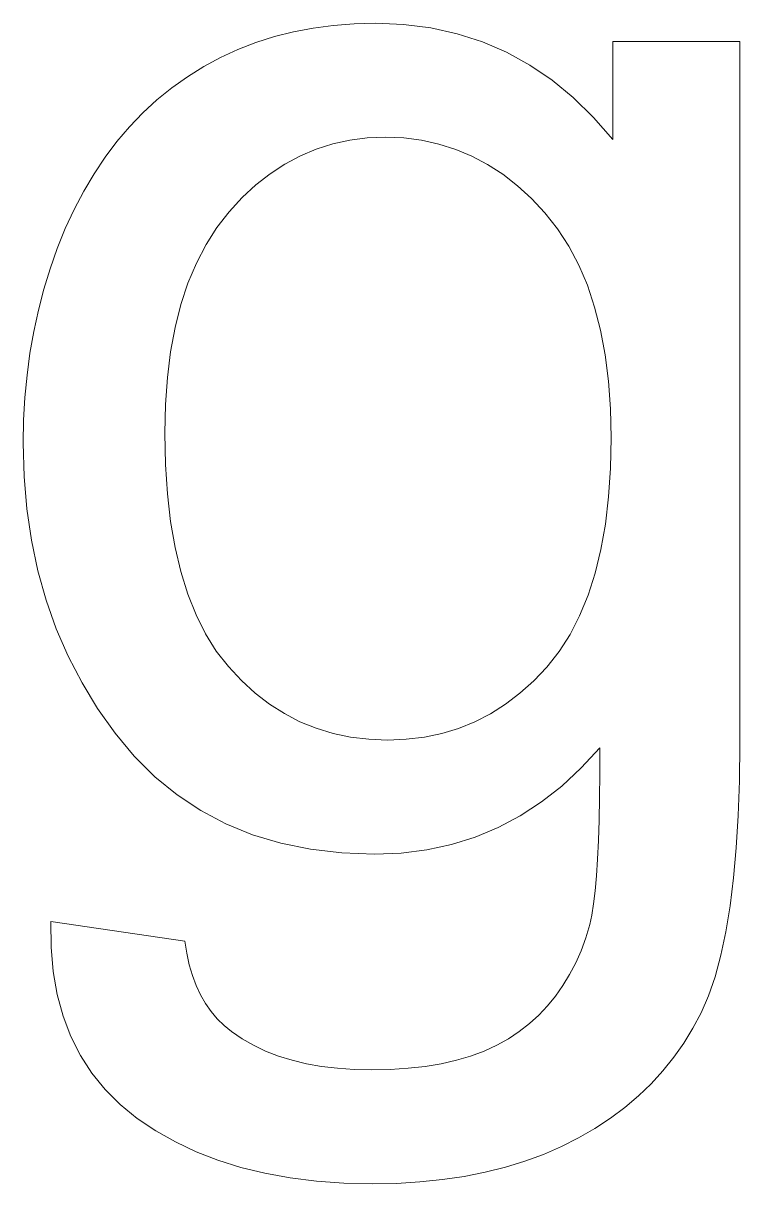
# Model space of a CAD drawing. Extents: x 0 to 297, y 0 to 420.
# Drawn here: x 247.315 to 249.23, y 290.653 to 293.757 of the extents above; entities that cross this region are included whole.
import ezdxf

# ---------------------------------------------------------------- set-up
doc = ezdxf.new("R2010")
doc.units = 0

msp = doc.modelspace()

# ---------------------------------------------------------------- linework, layer by layer
at = {"color": 7, "lineweight": 13}
for points in [[(247.3885, 291.3549), (247.7466, 291.3017), (247.7519, 291.2695), (247.7588, 291.239), (247.7673, 291.2104), (247.7774, 291.1835), (247.7891, 291.1585), (247.8024, 291.1352), (247.8173, 291.1138), (247.8337, 291.0941), (247.8518, 291.0763), (247.8715, 291.0602), (247.8999, 291.0408), (247.9303, 291.0234), (247.9628, 291.0081), (247.9972, 290.9948), (248.0336, 290.9835), (248.0721, 290.9743), (248.1125, 290.9671), (248.155, 290.962), (248.1995, 290.959), (248.246, 290.9579), (248.296, 290.959), (248.3436, 290.962), (248.3889, 290.9671), (248.4319, 290.9743), (248.4726, 290.9835), (248.5109, 290.9948), (248.5469, 291.0081), (248.5806, 291.0234), (248.6119, 291.0408), (248.6409, 291.0602), (248.6678, 291.0815), (248.693, 291.1044), (248.7163, 291.129), (248.7378, 291.1552), (248.7576, 291.183), (248.7755, 291.2125), (248.7916, 291.2436), (248.8059, 291.2763), (248.8185, 291.3107), (248.8292, 291.3467), (248.8346, 291.3717), (248.8394, 291.4017), (248.8436, 291.4366), (248.8472, 291.4764), (248.8502, 291.5212), (248.8525, 291.571), (248.8542, 291.6256), (248.8554, 291.6853), (248.8559, 291.7499), (248.8558, 291.8195), (248.8063, 291.7654), (248.7544, 291.717), (248.7002, 291.6744), (248.6436, 291.6374), (248.5846, 291.6061), (248.5233, 291.5805), (248.4596, 291.5606), (248.3935, 291.5464), (248.325, 291.5378), (248.2542, 291.535), (248.1665, 291.5382), (248.083, 291.5479), (248.0035, 291.5641), (247.928, 291.5867), (247.8566, 291.6158), (247.7893, 291.6514), (247.726, 291.6934), (247.6667, 291.7419), (247.6116, 291.7969), (247.5604, 291.8583), (247.5138, 291.9243), (247.472, 291.9928), (247.4352, 292.0639), (247.4033, 292.1376), (247.3763, 292.2139), (247.3541, 292.2927), (247.337, 292.3742), (247.3247, 292.4582), (247.3173, 292.5447), (247.3148, 292.6339), (247.316, 292.6956), (247.3194, 292.7564), (247.325, 292.8162), (247.3329, 292.8751), (247.343, 292.933), (247.3554, 292.9899), (247.37, 293.0458), (247.3869, 293.1008), (247.406, 293.1548), (247.4274, 293.2079), (247.4509, 293.2593), (247.4765, 293.3083), (247.5041, 293.3549), (247.5337, 293.3991), (247.5653, 293.4409), (247.5989, 293.4804), (247.6346, 293.5174), (247.6723, 293.552), (247.7121, 293.5843), (247.7538, 293.6141), (247.7973, 293.6414), (247.8423, 293.6657), (247.8888, 293.6872), (247.9368, 293.7058), (247.9863, 293.7216), (248.0373, 293.7345), (248.0898, 293.7445), (248.1438, 293.7516), (248.1992, 293.756), (248.2562, 293.7574), (248.3318, 293.7543), (248.4047, 293.7449), (248.4749, 293.7294), (248.5424, 293.7076), (248.6071, 293.6796), (248.6692, 293.6454), (248.7286, 293.6049), (248.7853, 293.5583), (248.8393, 293.5054), (248.8906, 293.4463), (248.8906, 293.7083), (249.2303, 293.7083), (249.2303, 291.8297), (249.2292, 291.7311), (249.2261, 291.6385), (249.221, 291.5518), (249.2137, 291.471), (249.2044, 291.3961), (249.1931, 291.3271), (249.1796, 291.2641), (249.1641, 291.2069), (249.1466, 291.1557), (249.1269, 291.1104), (249.1051, 291.0689), (249.0807, 291.0292), (249.054, 290.9913), (249.0249, 290.9552), (248.9934, 290.9208), (248.9594, 290.8883), (248.9231, 290.8575), (248.8843, 290.8285), (248.8431, 290.8012), (248.7995, 290.7758), (248.7537, 290.7525), (248.7057, 290.7316), (248.6558, 290.7132), (248.6037, 290.6972), (248.5496, 290.6837), (248.4934, 290.6727), (248.4352, 290.6641), (248.3748, 290.6579), (248.3125, 290.6542), (248.248, 290.653), (248.1717, 290.6548), (248.0984, 290.66), (248.0282, 290.6688), (247.9608, 290.681), (247.8965, 290.6967), (247.8352, 290.716), (247.7769, 290.7387), (247.7215, 290.765), (247.6691, 290.7947), (247.6198, 290.828), (247.5744, 290.8647), (247.5339, 290.9051), (247.4984, 290.9489), (247.4678, 290.9963), (247.4422, 291.0472), (247.4216, 291.1017), (247.4059, 291.1597), (247.3952, 291.2212), (247.3894, 291.2863)], [(247.6934, 292.6605), (247.6951, 292.5773), (247.7002, 292.4987), (247.7087, 292.4247), (247.7206, 292.3553), (247.7359, 292.2906), (247.7546, 292.2305), (247.7767, 292.175), (247.8021, 292.1242), (247.831, 292.078), (247.8633, 292.0364), (247.8981, 291.9991), (247.9347, 291.9656), (247.9729, 291.9362), (248.0129, 291.9106), (248.0546, 291.889), (248.0981, 291.8713), (248.1432, 291.8576), (248.19, 291.8478), (248.2386, 291.8419), (248.2889, 291.8399), (248.3389, 291.8419), (248.3872, 291.8477), (248.4338, 291.8575), (248.4788, 291.8712), (248.5222, 291.8888), (248.564, 291.9103), (248.6041, 291.9357), (248.6425, 291.965), (248.6794, 291.9982), (248.7146, 292.0353), (248.7472, 292.0767), (248.7765, 292.1224), (248.8022, 292.1726), (248.8246, 292.2272), (248.8435, 292.2863), (248.859, 292.3498), (248.871, 292.4178), (248.8796, 292.4901), (248.8848, 292.567), (248.8865, 292.6482), (248.8847, 292.7261), (248.8794, 292.8), (248.8705, 292.87), (248.8582, 292.936), (248.8422, 292.9982), (248.8228, 293.0564), (248.7997, 293.1106), (248.7732, 293.161), (248.7431, 293.2074), (248.7095, 293.2499), (248.6733, 293.2884), (248.6358, 293.3228), (248.5967, 293.3532), (248.5562, 293.3795), (248.5143, 293.4018), (248.4709, 293.42), (248.4261, 293.4342), (248.3798, 293.4444), (248.332, 293.4504), (248.2828, 293.4525), (248.2344, 293.4505), (248.1875, 293.4445), (248.1421, 293.4345), (248.0981, 293.4205), (248.0556, 293.4026), (248.0146, 293.3806), (247.9751, 293.3547), (247.937, 293.3248), (247.9005, 293.2909), (247.8653, 293.2529), (247.8327, 293.2111), (247.8035, 293.1654), (247.7777, 293.1158), (247.7553, 293.0624), (247.7364, 293.0051), (247.7209, 292.9439), (247.7089, 292.8788), (247.7003, 292.8099), (247.6952, 292.7372)]]:
    msp.add_lwpolyline(points, close=True, dxfattribs=at)

doc.saveas('drawing.dxf')
